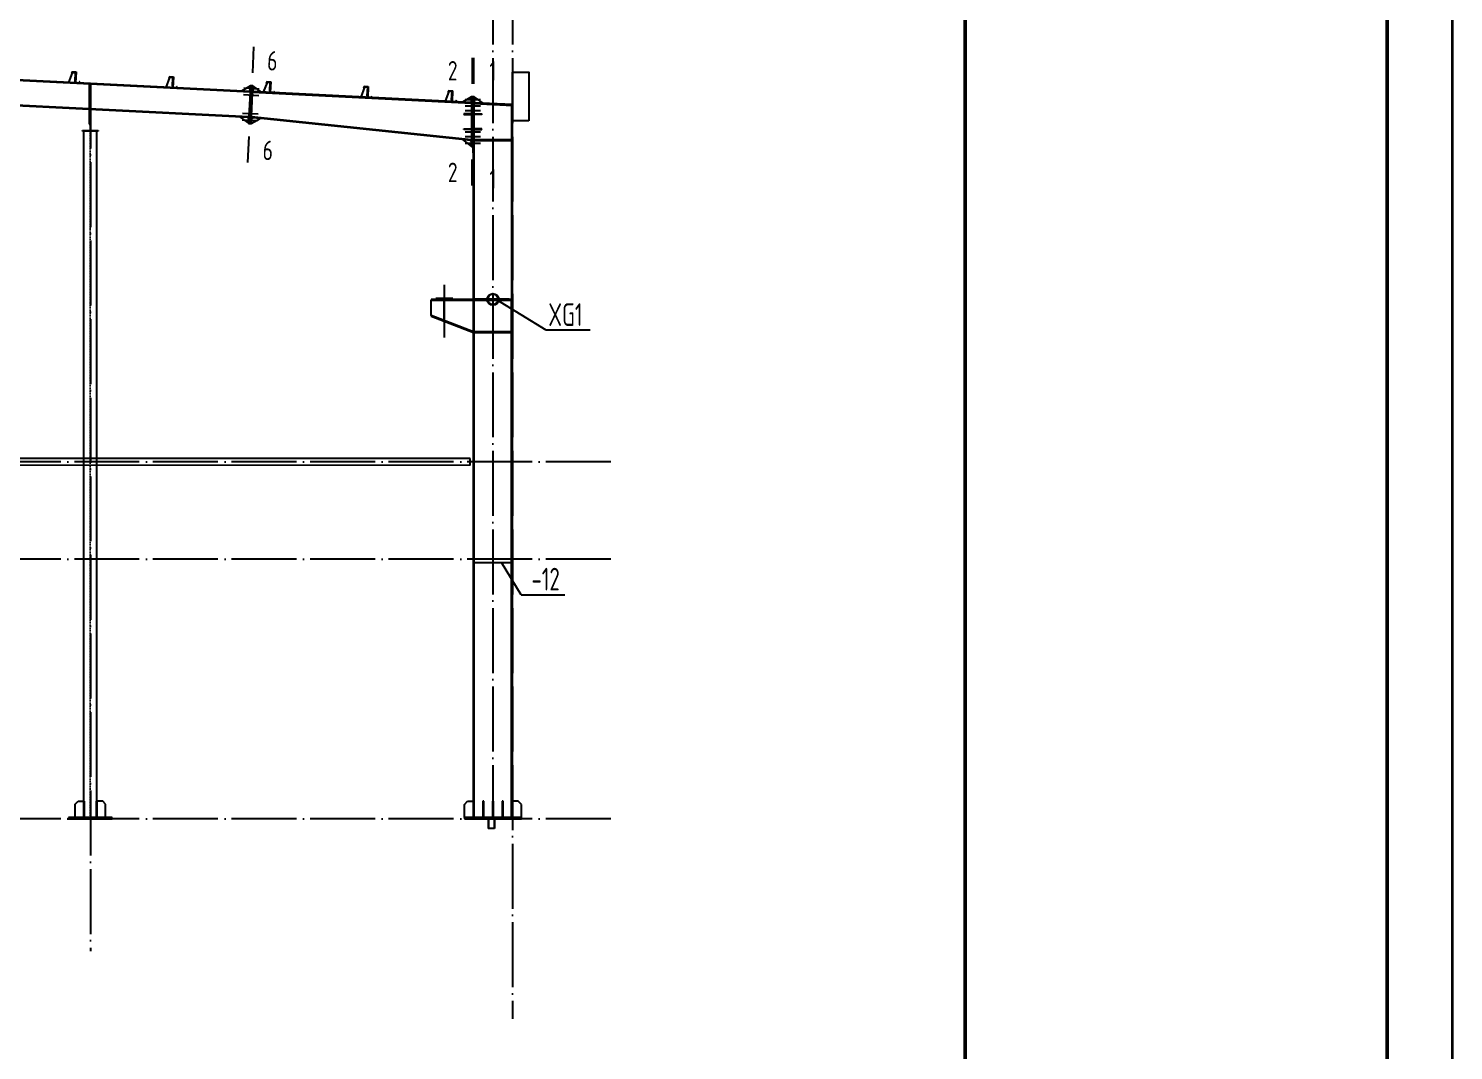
# Model space of a CAD drawing. Extents: x 447413 to 2975780, y -1432727 to 1301644.
# Drawn here: x 2714173 to 2736118, y -1015032 to -999291 of the extents above; entities that cross this region are included whole.
import ezdxf
from ezdxf.enums import TextEntityAlignment as Align

# ---------------------------------------------------------------- set-up
doc = ezdxf.new("R2010")
doc.units = 0
doc.header["$LTSCALE"] = 1000
doc.header["$MEASUREMENT"] = 0
for name, pattern in [('ACAD_ISO04W100', [30.5, 24, -3, 0.5, -3]), ('DOTE', [2.42, 2, -0.2, 0.02, -0.2]), ('线型4', [500, 150, -100, 150, -100])]:
    doc.linetypes.add(name, pattern=pattern)
for name, color, linetype in [('10', 7, 'Continuous'), ('114', 2, 'Continuous'), ('116', 1, 'Continuous'), ('14', 2, 'Continuous'), ('DOTE', 1, 'Continuous'), ('TDB_中实线', 7, 'Continuous'), ('TDB_中心线', 1, 'ACAD_ISO04W100'), ('THIN', 7, 'Continuous'), ('XG', 5, 'Continuous'), ('图框', 253, 'Continuous'), ('字符串标注', 253, 'Continuous'), ('柱子', 3, 'Continuous'), ('钢板标注', 253, 'Continuous')]:
    doc.layers.add(name, color=color, linetype=linetype)
doc.layers.add('檩条', color=7, linetype='Continuous', lineweight=18)
doc.layers.add('门窗', color=3, linetype='线型4', lineweight=18)
doc.styles.add('PkpmHz', font='Pkpmeng', dxfattribs={"width": 0.6, "bigfont": 'hztxt'})
doc.styles.add('TSSD_Label', font='Tssdeng.shx', dxfattribs={"width": 0.7, "bigfont": 'hztxt.shx'})

# ---------------------------------------------------------------- blocks, each defined once
blk = doc.blocks.new('A$C3FEA3028')
at = {"layer": 'DOTE', "linetype": 'DOTE', "ltscale": 2}
blk.add_line((63, 169), (63, 0), dxfattribs=at)
at = {"layer": 'TDB_中实线'}
for p, q in [((5, 154), (-45, 0)), ((55, 154), (5, 154)), ((55, 160), (55, 0)), ((61, 26), (56, 26)), ((61, 0), (-45, 0))]:
    blk.add_line(p, q, dxfattribs=at)
at = {"layer": 'TDB_中实线', "const_width": 3.75}
for points in [[(64, 127), (53, 127)], [(64, 63), (53, 63)]]:
    blk.add_lwpolyline(points, dxfattribs=at)
at = {"layer": 'TDB_中实线'}
blk.add_lwpolyline([(61, 26), (55, 26), (55, 160), (61, 160)], close=True, dxfattribs=at)
at = {"layer": 'TDB_中心线', "ltscale": 20}
for p, q in [((67, 127), (51, 127)), ((67, 63), (51, 63))]:
    blk.add_line(p, q, dxfattribs=at)
at = {"layer": '檩条'}
blk.add_lwpolyline([(3, 164), (61, 164), (61, 0), (116, 0), (128, 23), (124, 25), (113, 4), (64, 4), (64, 169), (0, 169), (-12, 146), (-8, 144), (3, 164)], dxfattribs=at)
blk = doc.blocks.new('A$C6B0021A6')
at = {"layer": '图框', "color": 2, "const_width": 40, "elevation": -84000}
blk.add_lwpolyline([(20, 84120), (118920, 84120), (118920, 20), (20, 20)], close=True, dxfattribs=at)
at = {"layer": '图框', "color": 153, "const_width": 58, "elevation": -84000}
for points in [[(111420, 1020), (2520, 1020), (2520, 83120), (111420, 83120)], [(111420, 83120), (117920, 83120), (117920, 1020), (111420, 1020)]]:
    blk.add_lwpolyline(points, close=True, dxfattribs=at)

msp = doc.modelspace()

# ---------------------------------------------------------------- linework, layer by layer
at = {"color": 4, "elevation": 126000}
msp.add_lwpolyline([(2720975.7, -1005912.5), (2626735.7, -1005913.7), (2626735.7, -1006015.1), (2720975.7, -1006014)], close=True, dxfattribs=at)
at = {"layer": '10'}
for p, q in [((2717640.2, -999574.1, 126000), (2717620.2, -999973.6, 126000)), ((2721005.7, -999742.3, 126000), (2721005.7, -1000142.3, 126000)), ((2721025.7, -999742.3, 126000), (2721025.7, -1000142.3, 126000)), ((2717551.2, -1001352.8, 126000), (2717571.2, -1000953.3, 126000)), ((2721005.7, -1001707.3, 126000), (2721005.7, -1001307.3, 126000)), ((2721025.7, -1001807.3, 126000), (2721025.7, -1001407.3, 126000))]:
    msp.add_line(p, q, dxfattribs=at)
at = {"layer": '114'}
for p, q in [((2717727.8, -1000224.3, 126000), (2717488.1, -1000212.3, 126000)), ((2717722.7, -1000326.1, 126000), (2717483, -1000314.1, 126000)), ((2721135.7, -1000387.9, 126000), (2720895.7, -1000387.9, 126000)), ((2717703.3, -1000713.6, 126000), (2717463.6, -1000701.7, 126000)), ((2717708.4, -1000611.8, 126000), (2717468.7, -1000599.8, 126000)), ((2721135.7, -1000489.9, 126000), (2720895.7, -1000489.9, 126000)), ((2721135.7, -1000559.9, 126000), (2720895.7, -1000559.9, 126000)), ((2721135.7, -1000890.3, 126000), (2720895.7, -1000890.3, 126000)), ((2721135.7, -1000960.3, 126000), (2720895.7, -1000960.3, 126000)), ((2721135.7, -1001062.3, 126000), (2720895.7, -1001062.3, 126000))]:
    msp.add_line(p, q, dxfattribs=at)
at = {"layer": '114', "color": 1, "lineweight": 70}
for p, q in [((2717628, -1000219.3, 126000), (2717588, -1000217.3, 126000)), ((2717622.9, -1000321.1, 126000), (2717582.9, -1000319.1, 126000)), ((2721035.7, -1000387.9, 126000), (2720995.7, -1000387.9, 126000)), ((2717608.6, -1000606.8, 126000), (2717568.6, -1000604.8, 126000)), ((2721035.7, -1000489.9, 126000), (2720995.7, -1000489.9, 126000)), ((2721035.7, -1000559.9, 126000), (2720995.7, -1000559.9, 126000)), ((2717603.5, -1000708.6, 126000), (2717563.5, -1000706.6, 126000)), ((2721035.7, -1000890.3, 126000), (2720995.7, -1000890.3, 126000)), ((2721035.7, -1000960.3, 126000), (2720995.7, -1000960.3, 126000)), ((2721035.7, -1001062.3, 126000), (2720995.7, -1001062.3, 126000))]:
    msp.add_line(p, q, dxfattribs=at)
at = {"layer": '116', "ltscale": 0.1}
for p, q in [((2721250.7, -1011464.4, 126000), (2721250.7, -1011614.4, 126000)), ((2721350.7, -1011614.4, 126000), (2721250.7, -1011614.4, 126000)), ((2721259.2, -1011464.4, 126000), (2721259.2, -1011614.4, 126000)), ((2721342.2, -1011464.4, 126000), (2721342.2, -1011614.4, 126000)), ((2721350.7, -1011464.4, 126000), (2721350.7, -1011614.4, 126000))]:
    msp.add_line(p, q, dxfattribs=at)
at = {"layer": '14'}
for p, q in [((2715120.7, -1000150.8, 126000), (2715108.7, -1000150.2, 126000)), ((2715108.7, -1000150.2, 126000), (2715108.7, -1000526.7, 126000)), ((2715120.7, -1000527.3, 126000), (2715120.7, -1000150.8, 126000)), ((2717590.3, -1000172.3, 126000), (2717450.9, -1000255.5, 126000)), ((2717450.9, -1000255.5, 126000), (2717565.8, -1000261.2, 126000)), ((2717590.3, -1000172.3, 126000), (2717561.2, -1000752.6, 126000)), ((2717565.8, -1000261.2, 126000), (2717586.8, -1000242.2, 126000)), ((2717610.2, -1000173.3, 126000), (2717581.2, -1000753.6, 126000)), ((2717581.2, -1000753.6, 126000), (2717610.2, -1000173.3, 126000)), ((2717586.8, -1000242.2, 126000), (2717590.3, -1000172.3, 126000)), ((2717610.2, -1000173.3, 126000), (2717590.3, -1000172.3, 126000)), ((2717601.2, -1000754.6, 126000), (2717630.2, -1000174.3, 126000)), ((2717630.2, -1000174.3, 126000), (2717610.2, -1000173.3, 126000)), ((2717630.2, -1000174.3, 126000), (2717626.7, -1000244.2, 126000)), ((2717626.7, -1000244.2, 126000), (2717645.7, -1000265.2, 126000)), ((2717760.5, -1000271, 126000), (2717630.2, -1000174.3, 126000)), ((2717645.7, -1000265.2, 126000), (2717760.5, -1000271, 126000)), ((2720995.7, -1000342.9, 126000), (2720855.9, -1000425.9, 126000)), ((2720855.9, -1000425.9, 126000), (2720975.7, -1000431.9, 126000)), ((2720975.7, -1000431.9, 126000), (2720995.7, -1000412.9, 126000)), ((2721015.7, -1000342.3, 126000), (2720995.7, -1000342.3, 126000)), ((2720995.7, -1000342.3, 126000), (2720995.7, -1001107.3, 126000)), ((2720995.7, -1000412.9, 126000), (2720995.7, -1000342.9, 126000)), ((2721035.7, -1000342.3, 126000), (2721015.7, -1000342.3, 126000)), ((2721015.7, -1000342.3, 126000), (2721015.7, -1001207.3, 126000)), ((2721015.7, -1001107.3, 126000), (2721015.7, -1000342.3, 126000)), ((2721035.7, -1001207.3, 126000), (2721035.7, -1000342.3, 126000)), ((2721175.5, -1000441.9, 126000), (2721035.7, -1000344.9, 126000)), ((2721035.7, -1000344.9, 126000), (2721035.7, -1000414.9, 126000)), ((2721035.7, -1000414.9, 126000), (2721055.7, -1000435.9, 126000)), ((2721625.7, -1000464.4, 126000), (2721035.7, -1000434.9, 126000)), ((2721035.7, -1000434.9, 126000), (2721035.7, -1000446.9, 126000)), ((2721035.7, -1000446.9, 126000), (2721625.7, -1000476.4, 126000)), ((2721055.7, -1000435.9, 126000), (2721175.5, -1000441.9, 126000)), ((2721625.7, -1000476.4, 126000), (2721625.7, -1000464.4, 126000)), ((2715108.7, -1000526.7, 126000), (2715120.7, -1000527.3, 126000)), ((2715120.7, -1000539.3, 126000), (2715108.7, -1000538.7, 126000)), ((2715108.7, -1000538.7, 126000), (2715108.7, -1000764.6, 126000)), ((2715120.7, -1000764.6, 126000), (2715120.7, -1000539.3, 126000)), ((2715130.7, -1000639.6, 126000), (2715120.7, -1000639.6, 126000)), ((2715120.7, -1000639.6, 126000), (2715120.7, -1000864.6, 126000)), ((2715130.7, -1000864.6, 126000), (2715130.7, -1000639.6, 126000)), ((2717430.9, -1000655, 126000), (2717561.3, -1000751.6, 126000)), ((2717545.8, -1000660.7, 126000), (2717430.9, -1000655, 126000)), ((2717564.8, -1000681.7, 126000), (2717545.8, -1000660.7, 126000)), ((2717561.3, -1000751.6, 126000), (2717564.8, -1000681.7, 126000)), ((2717601.2, -1000753.6, 126000), (2717740, -1000677.7, 126000)), ((2717604.7, -1000683.7, 126000), (2717601.2, -1000753.6, 126000)), ((2717625.6, -1000665.8, 126000), (2717604.7, -1000683.7, 126000)), ((2717740, -1000677.7, 126000), (2717625.6, -1000665.8, 126000)), ((2720995.7, -1000604.9, 126000), (2720875.7, -1000604.9, 126000)), ((2720875.7, -1000604.9, 126000), (2720875.7, -1000614.9, 126000)), ((2720875.7, -1000614.9, 126000), (2720995.7, -1000614.9, 126000)), ((2720995.7, -1000614.9, 126000), (2720995.7, -1000604.9, 126000)), ((2721035.7, -1000604.9, 126000), (2721155.7, -1000604.9, 126000)), ((2721035.7, -1000614.9, 126000), (2721035.7, -1000604.9, 126000)), ((2721155.7, -1000614.9, 126000), (2721035.7, -1000614.9, 126000)), ((2721155.7, -1000604.9, 126000), (2721155.7, -1000614.9, 126000)), ((2715005.7, -1000874.6, 126000), (2715005.7, -1000864.6, 126000)), ((2715005.7, -1000864.6, 126000), (2715245.7, -1000864.6, 126000)), ((2715245.7, -1000874.6, 126000), (2715005.7, -1000874.6, 126000)), ((2715108.7, -1000764.6, 126000), (2715120.7, -1000764.6, 126000)), ((2715120.7, -1000864.6, 126000), (2715130.7, -1000864.6, 126000)), ((2715245.7, -1000864.6, 126000), (2715245.7, -1000874.6, 126000)), ((2717561.2, -1000752.6, 126000), (2717581.2, -1000753.6, 126000)), ((2717581.2, -1000753.6, 126000), (2717601.2, -1000754.6, 126000)), ((2720875.7, -1000845.3, 126000), (2720875.7, -1000835.3, 126000)), ((2720875.7, -1000835.3, 126000), (2720995.7, -1000835.3, 126000)), ((2720995.7, -1000845.3, 126000), (2720875.7, -1000845.3, 126000)), ((2720995.7, -1000835.3, 126000), (2720995.7, -1000845.3, 126000)), ((2721155.7, -1000835.3, 126000), (2721035.7, -1000835.3, 126000)), ((2721035.7, -1000835.3, 126000), (2721035.7, -1000845.3, 126000)), ((2721035.7, -1000845.3, 126000), (2721155.7, -1000845.3, 126000)), ((2721155.7, -1000845.3, 126000), (2721155.7, -1000835.3, 126000)), ((2720856.5, -1001002.8, 126000), (2720995.7, -1001107.3, 126000)), ((2720975.8, -1001015.3, 126000), (2720856.5, -1001002.8, 126000)), ((2720995.7, -1001037.3, 126000), (2720975.8, -1001015.3, 126000)), ((2720995.7, -1001107.3, 126000), (2720995.7, -1001037.3, 126000)), ((2720995.7, -1001107.3, 126000), (2721015.7, -1001107.3, 126000)), ((2721615.7, -1001005.3, 126000), (2721035.7, -1001005.3, 126000)), ((2721035.7, -1001005.3, 126000), (2721035.7, -1001017.3, 126000)), ((2721035.7, -1001017.3, 126000), (2721615.7, -1001017.3, 126000)), ((2721615.7, -1001017.3, 126000), (2721615.7, -1001005.3, 126000)), ((2721015.7, -1001207.3, 126000), (2721035.7, -1001207.3, 126000)), ((2721025.7, -1003464.4, 126000), (2720375.7, -1003464.4, 126000)), ((2720375.7, -1003464.4, 126000), (2720375.7, -1003476.4, 126000)), ((2720375.7, -1003712.4, 126000), (2720375.7, -1003476.4, 126000)), ((2720375.7, -1003476.4, 126000), (2721025.7, -1003476.4, 126000)), ((2720375.7, -1003476.4, 126000), (2721025.7, -1003476.4, 126000)), ((2720705.7, -1003452.4, 126000), (2720445.7, -1003452.4, 126000)), ((2720445.7, -1003452.4, 126000), (2720445.7, -1003464.4, 126000)), ((2720445.7, -1003464.4, 126000), (2720705.7, -1003464.4, 126000)), ((2720580.7, -1003476.4, 126000), (2720570.7, -1003476.4, 126000)), ((2720570.7, -1003476.4, 126000), (2720570.7, -1003787.4, 126000)), ((2720580.7, -1003791.3, 126000), (2720580.7, -1003476.4, 126000)), ((2720705.7, -1003464.4, 126000), (2720705.7, -1003452.4, 126000)), ((2721025.7, -1003476.4, 126000), (2721025.7, -1003464.4, 126000)), ((2721025.7, -1003476.4, 126000), (2721025.7, -1003962.4, 126000)), ((2721613.7, -1003464.4, 126000), (2721037.7, -1003464.4, 126000)), ((2721037.7, -1003464.4, 126000), (2721037.7, -1003474.4, 126000)), ((2721037.7, -1003474.4, 126000), (2721613.7, -1003474.4, 126000)), ((2721613.7, -1003474.4, 126000), (2721613.7, -1003464.4, 126000)), ((2721025.7, -1003962.4, 126000), (2720375.7, -1003712.4, 126000)), ((2721025.7, -1003962.4, 126000), (2720375.7, -1003712.4, 126000)), ((2720375.7, -1003712.4, 126000), (2720375.7, -1003724.4, 126000)), ((2720375.7, -1003724.4, 126000), (2721025.7, -1003974.4, 126000)), ((2720570.7, -1003787.4, 126000), (2720580.7, -1003791.3, 126000)), ((2721025.7, -1003974.4, 126000), (2721025.7, -1003962.4, 126000)), ((2721613.7, -1003964.4, 126000), (2721037.7, -1003964.4, 126000)), ((2721037.7, -1003964.4, 126000), (2721037.7, -1003974.4, 126000)), ((2721037.7, -1003974.4, 126000), (2721613.7, -1003974.4, 126000)), ((2721613.7, -1003974.4, 126000), (2721613.7, -1003964.4, 126000)), ((2720885.7, -1011242.4, 126000), (2720935.7, -1011192.4, 126000)), ((2720935.7, -1011192.4, 126000), (2721025.7, -1011192.4, 126000)), ((2721025.7, -1011192.4, 126000), (2721025.7, -1011422.4, 126000)), ((2721035.7, -1011192.4, 126000), (2721025.7, -1011192.4, 126000)), ((2721025.7, -1011192.4, 126000), (2721025.7, -1011442.4, 126000)), ((2721035.7, -1011442.4, 126000), (2721035.7, -1011192.4, 126000)), ((2721185.7, -1011192.4, 126000), (2721169.7, -1011192.4, 126000)), ((2721169.7, -1011192.4, 126000), (2721169.7, -1011442.4, 126000)), ((2721185.7, -1011442.4, 126000), (2721185.7, -1011192.4, 126000)), ((2721333.7, -1011192.4, 126000), (2721317.7, -1011192.4, 126000)), ((2721317.7, -1011192.4, 126000), (2721317.7, -1011442.4, 126000)), ((2721333.7, -1011442.4, 126000), (2721333.7, -1011192.4, 126000)), ((2721481.7, -1011192.4, 126000), (2721465.7, -1011192.4, 126000)), ((2721465.7, -1011192.4, 126000), (2721465.7, -1011442.4, 126000)), ((2721481.7, -1011442.4, 126000), (2721481.7, -1011192.4, 126000)), ((2721625.7, -1011192.4, 126000), (2721615.7, -1011192.4, 126000)), ((2721615.7, -1011192.4, 126000), (2721615.7, -1011442.4, 126000)), ((2721715.7, -1011192.4, 126000), (2721625.7, -1011192.4, 126000)), ((2721625.7, -1011192.4, 126000), (2721625.7, -1011422.4, 126000)), ((2721625.7, -1011442.4, 126000), (2721625.7, -1011192.4, 126000)), ((2721765.7, -1011242.4, 126000), (2721715.7, -1011192.4, 126000)), ((2720885.7, -1011442.4, 126000), (2720885.7, -1011242.4, 126000)), ((2721765.7, -1011442.4, 126000), (2720885.7, -1011442.4, 126000)), ((2720885.7, -1011442.4, 126000), (2720885.7, -1011464.4, 126000)), ((2721005.7, -1011442.4, 126000), (2720885.7, -1011442.4, 126000)), ((2721025.7, -1011422.4, 126000), (2721005.7, -1011442.4, 126000)), ((2721025.7, -1011442.4, 126000), (2721035.7, -1011442.4, 126000)), ((2721169.7, -1011442.4, 126000), (2721185.7, -1011442.4, 126000)), ((2721317.7, -1011442.4, 126000), (2721333.7, -1011442.4, 126000)), ((2721465.7, -1011442.4, 126000), (2721481.7, -1011442.4, 126000)), ((2721615.7, -1011442.4, 126000), (2721625.7, -1011442.4, 126000)), ((2721625.7, -1011422.4, 126000), (2721645.7, -1011442.4, 126000)), ((2721645.7, -1011442.4, 126000), (2721765.7, -1011442.4, 126000)), ((2721765.7, -1011442.4, 126000), (2721765.7, -1011242.4, 126000)), ((2721765.7, -1011464.4, 126000), (2721765.7, -1011442.4, 126000)), ((2720885.7, -1011464.4, 126000), (2721765.7, -1011464.4, 126000))]:
    msp.add_line(p, q, dxfattribs=at)
at = {"layer": '14', "ltscale": 100}
for p, q in [((2721613.7, -1007464.4, 126000), (2721025.7, -1007464.4, 126000)), ((2721025.7, -1007514.4, 126000), (2721613.7, -1007514.4, 126000))]:
    msp.add_line(p, q, dxfattribs=at)
at = {"layer": '14', "ltscale": 0.1}
for p, q in [((2714890.7, -1011239.4, 126000), (2714935.7, -1011194.4, 126000)), ((2714935.7, -1011194.4, 126000), (2715025.7, -1011194.4, 126000)), ((2715025.7, -1011194.4, 126000), (2715025.7, -1011424.4, 126000)), ((2715035.7, -1011194.4, 126000), (2715025.7, -1011194.4, 126000)), ((2715025.7, -1011194.4, 126000), (2715025.7, -1011444.4, 126000)), ((2715035.7, -1011444.4, 126000), (2715035.7, -1011194.4, 126000)), ((2715225.7, -1011194.4, 126000), (2715215.7, -1011194.4, 126000)), ((2715215.7, -1011194.4, 126000), (2715215.7, -1011444.4, 126000)), ((2715315.7, -1011194.4, 126000), (2715225.7, -1011194.4, 126000)), ((2715225.7, -1011194.4, 126000), (2715225.7, -1011424.4, 126000)), ((2715225.7, -1011444.4, 126000), (2715225.7, -1011194.4, 126000)), ((2715360.7, -1011239.4, 126000), (2715315.7, -1011194.4, 126000)), ((2715460.7, -1011444.4, 126000), (2714790.7, -1011444.4, 126000)), ((2714790.7, -1011444.4, 126000), (2714790.7, -1011464.4, 126000)), ((2714890.7, -1011444.4, 126000), (2714890.7, -1011239.4, 126000)), ((2715005.7, -1011444.4, 126000), (2714890.7, -1011444.4, 126000)), ((2715025.7, -1011424.4, 126000), (2715005.7, -1011444.4, 126000)), ((2715025.7, -1011444.4, 126000), (2715035.7, -1011444.4, 126000)), ((2715215.7, -1011444.4, 126000), (2715225.7, -1011444.4, 126000)), ((2715225.7, -1011424.4, 126000), (2715245.7, -1011444.4, 126000)), ((2715245.7, -1011444.4, 126000), (2715360.7, -1011444.4, 126000)), ((2715360.7, -1011444.4, 126000), (2715360.7, -1011239.4, 126000)), ((2715460.7, -1011464.4, 126000), (2715460.7, -1011444.4, 126000)), ((2714790.7, -1011464.4, 126000), (2715460.7, -1011464.4, 126000))]:
    msp.add_line(p, q, dxfattribs=at)
at = {"layer": 'DOTE', "color": 8, "linetype": 'DOTE', "ltscale": 0.5}
for p, q in [((2721325.7, -996118.2, 126000), (2721325.7, -1011464.4, 126000)), ((2721625.7, -996118.2, 126000), (2721625.7, -1014542.3, 126000)), ((2715125.7, -1000139.1, 126000), (2715125.7, -1013500.5, 126000)), ((2723139.5, -1005964.4, 126000), (2621493.9, -1005964.4, 126000)), ((2723139.5, -1007464.4, 126000), (2621493.9, -1007464.4, 126000)), ((2723139.5, -1011464.4, 126000), (2621493.9, -1011464.4, 126000))]:
    msp.add_line(p, q, dxfattribs=at)
at = {"layer": 'DOTE'}
msp.add_line((2720575.7, -1003238.3, 126000), (2720575.7, -1004049.7, 126000), dxfattribs=at)
at = {"layer": 'THIN'}
for q in [(2721458.6, -1007514.4, 126000), (2722432.1, -1008012, 126000)]:
    msp.add_line((2721757.9, -1008012, 126000), q, dxfattribs=at)
at = {"layer": 'XG'}
for p, q in [((2721025.7, -1003454.4, 126000), (2721575.7, -1003454.4, 126000)), ((2721025.7, -1003474.4, 126000), (2721575.7, -1003474.4, 126000)), ((2722146.2, -1003937.9, 126000), (2721375.7, -1003464.4, 126000)), ((2722820.4, -1003937.9, 126000), (2722146.2, -1003937.9, 126000))]:
    msp.add_line(p, q, dxfattribs=at)
for radius in [90, 80]:
    msp.add_circle((2721325.7, -1003464.4, 126000), radius, dxfattribs=at)
at = {"layer": '字符串标注', "const_width": 0.1, "elevation": 126000}
msp.add_lwpolyline([(2721300.7, -1006031.3, -1), (2721300.8, -1006031.3, -1)], format="xyb", close=True, dxfattribs=at)
at = {"layer": '柱子'}
for p, q in [((2715125.1, -1000151.1, 126000), (2708565.1, -999822.7, 126000)), ((2715125.7, -1000139.1, 126000), (2708565.7, -999810.7, 126000)), ((2715105.7, -1000538.6, 126000), (2708545.7, -1000210.2, 126000)), ((2715106.3, -1000526.6, 126000), (2708546.3, -1000198.3, 126000)), ((2717585.2, -1000274.2, 126000), (2715125.1, -1000151.1, 126000)), ((2717585.8, -1000262.2, 126000), (2715125.7, -1000139.1, 126000)), ((2720995.7, -1000432.9, 126000), (2717625.7, -1000264.2, 126000)), ((2720995.7, -1000444.9, 126000), (2717625.1, -1000276.2, 126000)), ((2721615.7, -1003464.4, 126000), (2721615.7, -1000475.9, 126000)), ((2721625.7, -1000476.4, 126000), (2721615.7, -1000475.9, 126000)), ((2721625.7, -1003464.4, 126000), (2721625.7, -1000476.4, 126000)), ((2717565.8, -1000661.7, 126000), (2715105.7, -1000538.6, 126000)), ((2717566.4, -1000649.7, 126000), (2715106.3, -1000526.6, 126000)), ((2720995.7, -1001017.3, 126000), (2717605.7, -1000663.7, 126000)), ((2720995.7, -1001005.3, 126000), (2717606.3, -1000651.7, 126000)), ((2715025.7, -1011444.4, 126000), (2715025.7, -1000874.6, 126000)), ((2715122.7, -1000874.6, 126000), (2715025.7, -1000874.6, 126000)), ((2715225.7, -1000874.6, 126000), (2715128.7, -1000874.6, 126000)), ((2715225.7, -1011444.4, 126000), (2715225.7, -1000874.6, 126000)), ((2721025.7, -1003464.4, 126000), (2721025.7, -1001207.3, 126000)), ((2721035.7, -1001207.3, 126000), (2721025.7, -1001207.3, 126000)), ((2721035.7, -1003464.4, 126000), (2721035.7, -1001207.3, 126000)), ((2721025.7, -1011442.4, 126000), (2721025.7, -1003464.4, 126000)), ((2721037.7, -1003464.4, 126000), (2721025.7, -1003464.4, 126000)), ((2721037.7, -1011442.4, 126000), (2721037.7, -1003464.4, 126000)), ((2721613.7, -1003464.4, 126000), (2721037.7, -1003464.4, 126000)), ((2721613.7, -1011442.4, 126000), (2721613.7, -1003464.4, 126000)), ((2721625.7, -1003464.4, 126000), (2721613.7, -1003464.4, 126000)), ((2721625.7, -1011442.4, 126000), (2721625.7, -1003464.4, 126000))]:
    msp.add_line(p, q, dxfattribs=at)
at = {"layer": '柱子', "elevation": 126000}
msp.add_lwpolyline([(2721875.7, -1000714.4), (2721625.7, -1000714.4), (2721625.7, -999964.4), (2721875.7, -999964.4)], close=True, dxfattribs=at)
at = {"layer": '钢板标注', "const_width": 0.1, "elevation": 126000}
msp.add_lwpolyline([(2721300.7, -1001382.8, -1), (2721300.8, -1001382.8, -1)], format="xyb", close=True, dxfattribs=at)
at = {"layer": '门窗', "ltscale": 0.0001}
for p, q in [((2715125.2, -1011444.4, 126000), (2715125.2, -1000739.7, 126000)), ((2715126.2, -1011444.4, 126000), (2715126.2, -1000739.7, 126000))]:
    msp.add_line(p, q, dxfattribs=at)

# ---------------------------------------------------------------- block references
msp.add_blockref('A$C6B0021A6', (2617178.3, -1070402.1, 210000))
at = {"layer": '檩条', "color": 2, "rotation": 357.1319164419259}
for p in [(2714833.5, -1000125.9, 126000), (2716333.5, -1000201.1, 126000), (2717833.5, -1000276.2, 126000), (2719333.4, -1000350.9, 126000), (2720633.2, -1000414.7, 126000)]:
    msp.add_blockref('A$C3FEA3028', p, dxfattribs=at)

# ---------------------------------------------------------------- texts
at = {"layer": '10', "style": 'PkpmHz', "width": 0.77}
for p in [(2717929.9, -999788.8, 126000), (2717860.8, -1001168.1, 126000)]:
    msp.add_text('6', height=300, rotation=357.13467, dxfattribs=at).set_placement(p, align=Align.MIDDLE_CENTER)
for s, p in [('2', (2720705.7, -999942.3, 126000)), ('1', (2721325.7, -999942.3, 126000)), ('2', (2720705.7, -1001507.3, 126000)), ('1', (2721325.7, -1001607.3, 126000))]:
    msp.add_text(s, height=300, dxfattribs=at).set_placement(p, align=Align.MIDDLE_CENTER)
at = {"layer": 'THIN', "style": 'TSSD_Label', "width": 0.7}
msp.add_text('-12', height=350, dxfattribs=at).set_placement((2722136.7, -1007772.3, 126000), align=Align.MIDDLE_CENTER)
at = {"layer": 'XG', "style": 'TSSD_Label', "width": 0.7}
msp.add_text('XG1', height=350, dxfattribs=at).set_placement((2722441.6, -1003698.2, 126000), align=Align.MIDDLE_CENTER)

doc.saveas('drawing.dxf')
